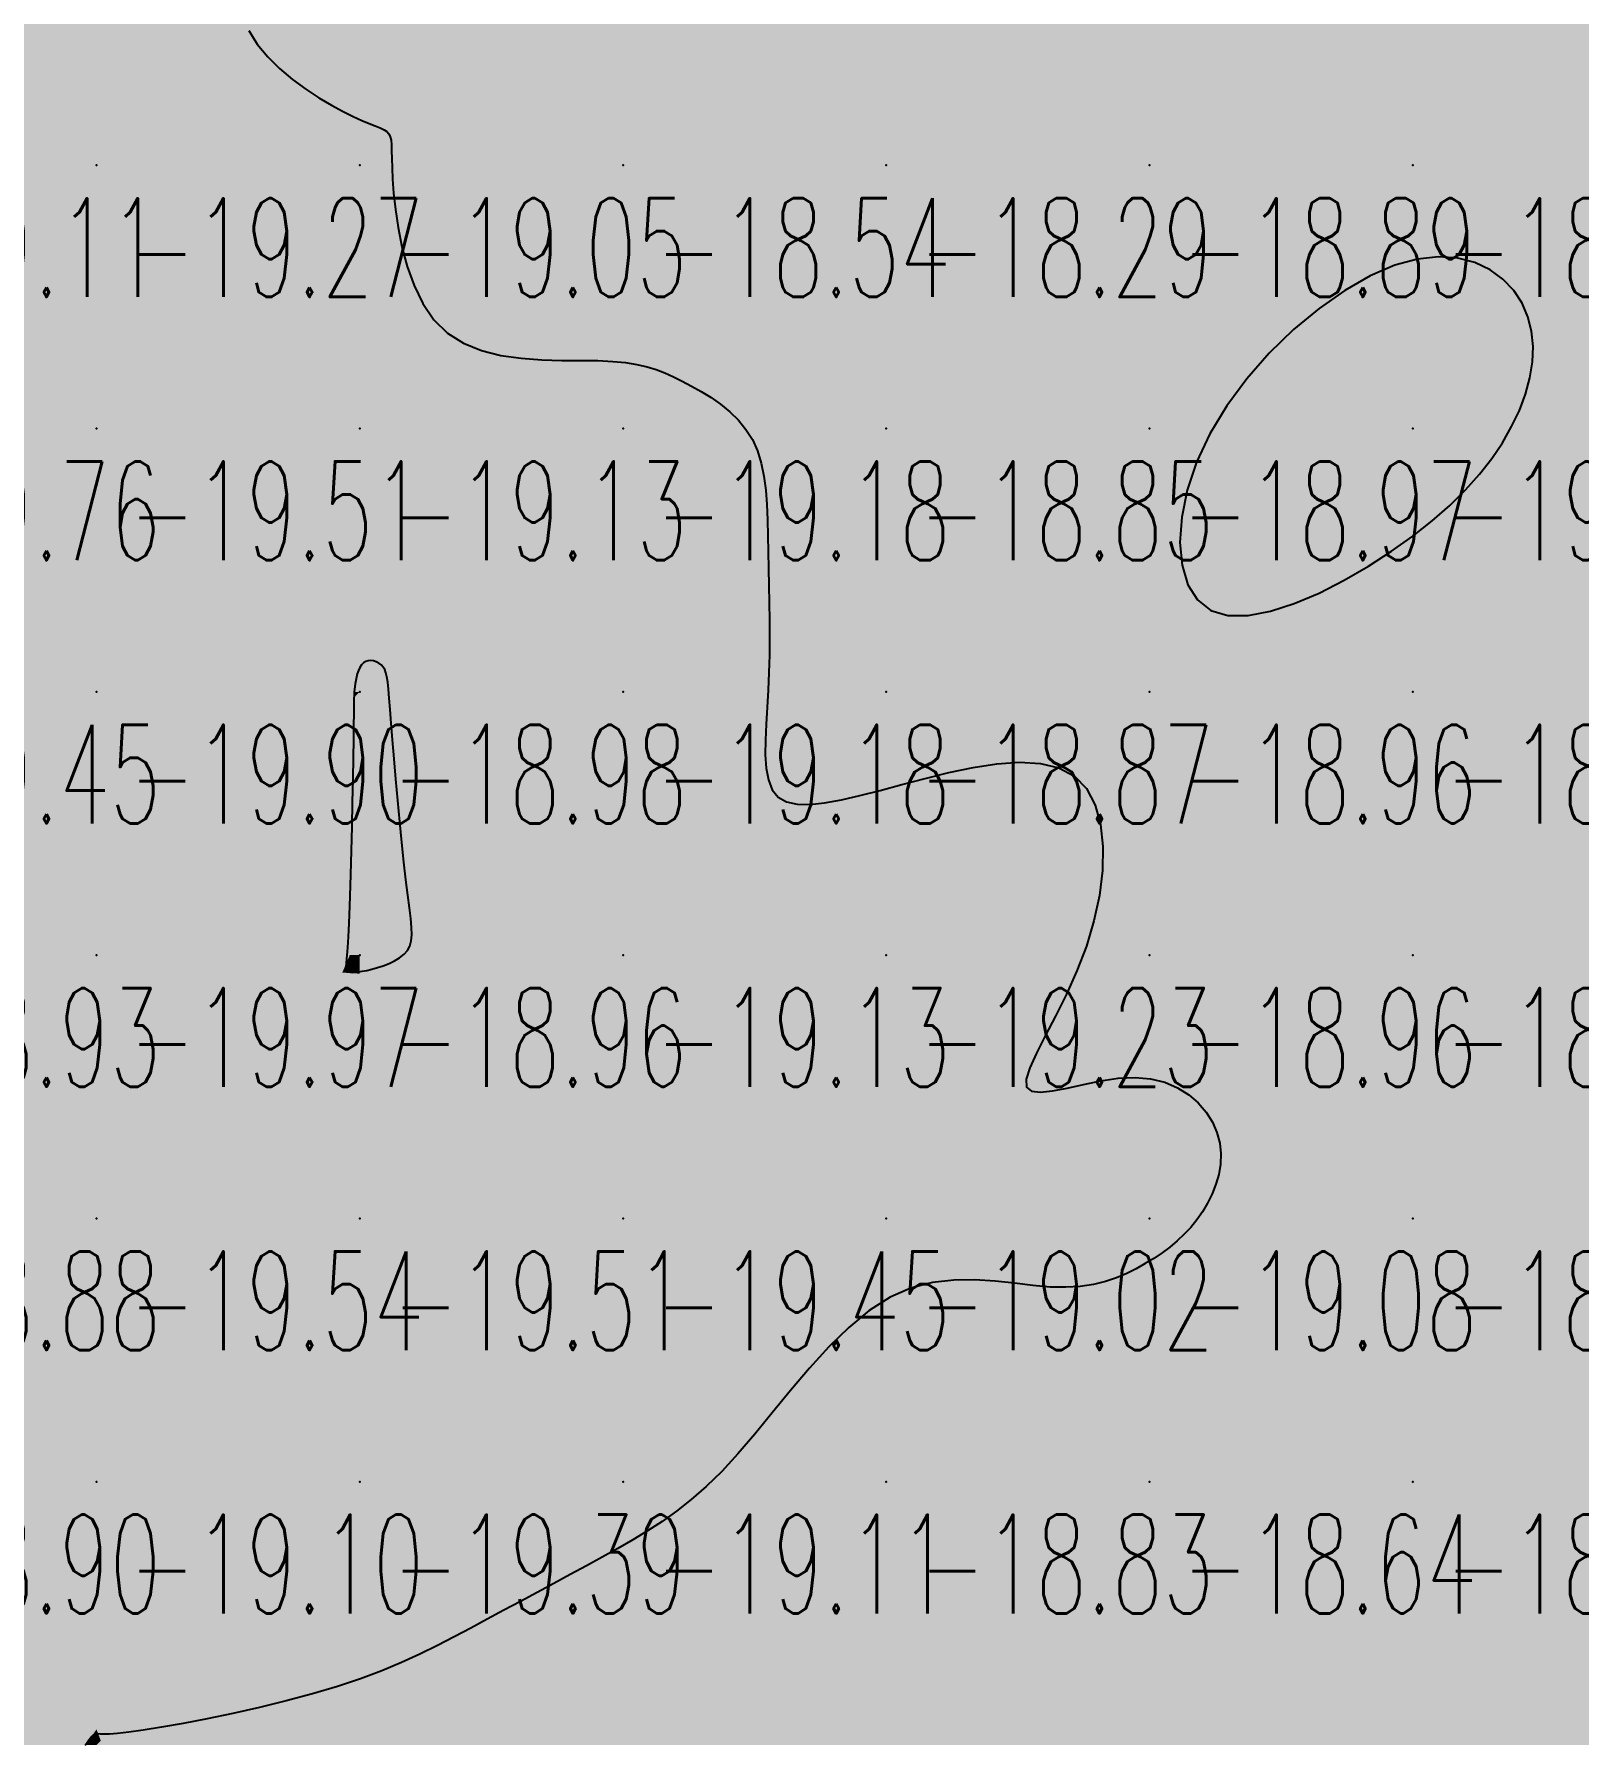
# Model space of a CAD drawing. Header units: millimetres. Extents: x 88261 to 90953, y 390274 to 392322.
# Drawn here: x 89507.9 to 89566.6, y 390597.3 to 390662.2 of the extents above; entities that cross this region are included whole.
import ezdxf
from ezdxf.enums import TextEntityAlignment as Align

# ---------------------------------------------------------------- set-up
doc = ezdxf.new("R2010")
doc.units = ezdxf.units.MM
doc.header["$LTSCALE"] = 25
for name, color, linetype in [('CN_03_00', 7, 'Continuous'), ('COTEAlt', 7, 'Continuous'), ('TN_COLORIAGE', 7, 'Continuous')]:
    doc.layers.add(name, color=color, linetype=linetype)
doc.styles.add('Simplex 1.0', font='Simplex.shx', dxfattribs={"width": 0.99, "height": 2.5})
doc.styles.get("Standard").update_dxf_attribs({"font": 'times.ttf'})

# ---------------------------------------------------------------- blocks, each defined once
blk = doc.blocks.new('COTE')
at = {"color": 0}
blk.add_point((0, 0), dxfattribs=at)
at = {"layer": 'COTEAlt'}
blk.add_attdef('ALT', text='', height=3.75, dxfattribs=at).set_placement((1.25, -1.25), align=Align.TOP_LEFT)

msp = doc.modelspace()

# ---------------------------------------------------------------- linework, layer by layer
at = {"layer": 'CN_03_00', "elevation": -19, "flags": 128}
msp.add_lwpolyline([(89516.029, 390662.357), (89516.354, 390661.842), (89516.752, 390661.359), (89517.204, 390660.911), (89517.692, 390660.501), (89518.196, 390660.13), (89518.697, 390659.802), (89519.177, 390659.518), (89519.617, 390659.282), (89520.001, 390659.094), (89520.33, 390658.946), (89520.608, 390658.831), (89520.837, 390658.739), (89521.024, 390658.662), (89521.17, 390658.591), (89521.28, 390658.517), (89521.359, 390658.432), (89521.41, 390658.325), (89521.439, 390658.189), (89521.453, 390658.012), (89521.459, 390657.785), (89521.464, 390657.498), (89521.474, 390657.142), (89521.496, 390656.706), (89521.536, 390656.181), (89521.602, 390655.562), (89521.702, 390654.874), (89521.847, 390654.143), (89522.046, 390653.399), (89522.309, 390652.671), (89522.645, 390651.987), (89523.065, 390651.375), (89523.576, 390650.865), (89524.185, 390650.478), (89524.872, 390650.202), (89525.613, 390650.018), (89526.384, 390649.907), (89527.161, 390649.851), (89527.92, 390649.83), (89528.637, 390649.825), (89529.288, 390649.818), (89529.856, 390649.792), (89530.347, 390649.746), (89530.777, 390649.678), (89531.16, 390649.59), (89531.509, 390649.482), (89531.839, 390649.354), (89532.164, 390649.207), (89532.499, 390649.041), (89532.853, 390648.855), (89533.22, 390648.649), (89533.591, 390648.418), (89533.957, 390648.162), (89534.306, 390647.876), (89534.63, 390647.558), (89534.918, 390647.207), (89535.161, 390646.818), (89535.352, 390646.391), (89535.495, 390645.927), (89535.597, 390645.43), (89535.667, 390644.903), (89535.71, 390644.349), (89535.735, 390643.77), (89535.749, 390643.171), (89535.76, 390642.554), (89535.772, 390641.922), (89535.786, 390641.278), (89535.798, 390640.625), (89535.808, 390639.964), (89535.811, 390639.299), (89535.807, 390638.633), (89535.793, 390637.968), (89535.766, 390637.306), (89535.726, 390636.652), (89535.685, 390636.016), (89535.656, 390635.41), (89535.651, 390634.846), (89535.685, 390634.335), (89535.769, 390633.891), (89535.918, 390633.523), (89536.145, 390633.245), (89536.46, 390633.065), (89536.862, 390632.975), (89537.346, 390632.964), (89537.907, 390633.021), (89538.541, 390633.137), (89539.245, 390633.298), (89540.012, 390633.496), (89540.839, 390633.718), (89541.719, 390633.951), (89542.629, 390634.176), (89543.547, 390634.368), (89544.447, 390634.505), (89545.306, 390634.564), (89546.1, 390634.521), (89546.804, 390634.354), (89547.394, 390634.04), (89547.851, 390633.563), (89548.178, 390632.941), (89548.383, 390632.199), (89548.473, 390631.363), (89548.457, 390630.457), (89548.343, 390629.507), (89548.138, 390628.537), (89547.85, 390627.574), (89547.491, 390626.641), (89547.09, 390625.754), (89546.677, 390624.927), (89546.287, 390624.177), (89545.949, 390623.517), (89545.697, 390622.962), (89545.562, 390622.528), (89545.577, 390622.228), (89545.763, 390622.071), (89546.101, 390622.033), (89546.562, 390622.083), (89547.118, 390622.192), (89547.738, 390622.328), (89548.394, 390622.461), (89549.057, 390622.561), (89549.697, 390622.597), (89550.289, 390622.546), (89550.828, 390622.411), (89551.311, 390622.205), (89551.735, 390621.939), (89552.1, 390621.623), (89552.402, 390621.27), (89552.639, 390620.891), (89552.81, 390620.497), (89552.913, 390620.098), (89552.954, 390619.699), (89552.939, 390619.303), (89552.875, 390618.913), (89552.768, 390618.534), (89552.625, 390618.169), (89552.452, 390617.82), (89552.255, 390617.491), (89552.041, 390617.185), (89551.81, 390616.9), (89551.563, 390616.635), (89551.299, 390616.386), (89551.019, 390616.153), (89550.724, 390615.932), (89550.413, 390615.723), (89550.086, 390615.521), (89549.743, 390615.328), (89549.38, 390615.146), (89548.99, 390614.983), (89548.57, 390614.843), (89548.113, 390614.732), (89547.615, 390614.656), (89547.07, 390614.622), (89546.473, 390614.633), (89545.821, 390614.692), (89545.12, 390614.775), (89544.38, 390614.856), (89543.609, 390614.905), (89542.816, 390614.897), (89542.01, 390614.804), (89541.2, 390614.597), (89540.395, 390614.249), (89539.603, 390613.743), (89538.826, 390613.102), (89538.067, 390612.36), (89537.328, 390611.549), (89536.611, 390610.704), (89535.917, 390609.857), (89535.25, 390609.042), (89534.61, 390608.292), (89533.999, 390607.633), (89533.412, 390607.06), (89532.842, 390606.56), (89532.285, 390606.12), (89531.733, 390605.728), (89531.18, 390605.37), (89530.621, 390605.034), (89530.05, 390604.706), (89529.461, 390604.377), (89528.857, 390604.045), (89528.24, 390603.709), (89527.615, 390603.372), (89526.984, 390603.034), (89526.351, 390602.694), (89525.719, 390602.355), (89525.091, 390602.017), (89524.468, 390601.679), (89523.841, 390601.345), (89523.2, 390601.014), (89522.534, 390600.688), (89521.833, 390600.369), (89521.084, 390600.057), (89520.278, 390599.754), (89519.403, 390599.462), (89518.456, 390599.18), (89517.458, 390598.914), (89516.439, 390598.665), (89515.427, 390598.436), (89514.45, 390598.232), (89513.539, 390598.056), (89512.72, 390597.91), (89512.025, 390597.797), (89511.472, 390597.72), (89511.051, 390597.674), (89510.743, 390597.651), (89510.527, 390597.645), (89510.385, 390597.649), (89510.297, 390597.658), (89510.244, 390597.664), (89510.206, 390597.661), (89510.168, 390597.642), (89510.125, 390597.609), (89510.076, 390597.56), (89510.022, 390597.496), (89509.961, 390597.418), (89509.893, 390597.326), (89509.817, 390597.22)], dxfattribs=at)
for points in [[(89564.294, 390647.93), (89564.527, 390648.549), (89564.694, 390649.163), (89564.792, 390649.769), (89564.816, 390650.361), (89564.761, 390650.933), (89564.623, 390651.481), (89564.396, 390651.999), (89564.079, 390652.479), (89563.673, 390652.908), (89563.181, 390653.267), (89562.607, 390653.541), (89561.954, 390653.712), (89561.226, 390653.763), (89560.427, 390653.678), (89559.559, 390653.439), (89558.63, 390653.036), (89557.663, 390652.482), (89556.685, 390651.796), (89555.72, 390650.996), (89554.797, 390650.102), (89553.94, 390649.133), (89553.178, 390648.107), (89552.535, 390647.045), (89552.034, 390645.965), (89551.679, 390644.897), (89551.469, 390643.868), (89551.404, 390642.908), (89551.483, 390642.046), (89551.706, 390641.31), (89552.072, 390640.73), (89552.58, 390640.335), (89553.227, 390640.145), (89553.988, 390640.141), (89554.836, 390640.299), (89555.746, 390640.592), (89556.688, 390640.993), (89557.636, 390641.476), (89558.564, 390642.014), (89559.443, 390642.582), (89560.251, 390643.158), (89560.986, 390643.737), (89561.65, 390644.32), (89562.247, 390644.908), (89562.778, 390645.501), (89563.246, 390646.099), (89563.653, 390646.703), (89564.002, 390647.314), (89564.294, 390647.93)], [(89519.821, 390628.175), (89519.793, 390627.717), (89519.766, 390627.367), (89519.745, 390627.111), (89519.729, 390626.93), (89519.723, 390626.809), (89519.727, 390626.731), (89519.743, 390626.68), (89519.775, 390626.641), (89519.822, 390626.611), (89519.887, 390626.593), (89519.97, 390626.584), (89520.074, 390626.586), (89520.199, 390626.599), (89520.346, 390626.624), (89520.517, 390626.659), (89520.712, 390626.707), (89520.923, 390626.766), (89521.143, 390626.839), (89521.362, 390626.925), (89521.572, 390627.026), (89521.764, 390627.141), (89521.931, 390627.273), (89522.062, 390627.42), (89522.153, 390627.586), (89522.206, 390627.779), (89522.226, 390628.01), (89522.217, 390628.29), (89522.185, 390628.628), (89522.135, 390629.035), (89522.071, 390629.521), (89521.998, 390630.098), (89521.922, 390630.768), (89521.844, 390631.513), (89521.765, 390632.305), (89521.689, 390633.118), (89521.617, 390633.925), (89521.55, 390634.7), (89521.49, 390635.417), (89521.439, 390636.048), (89521.399, 390636.574), (89521.366, 390637), (89521.337, 390637.34), (89521.309, 390637.606), (89521.279, 390637.811), (89521.242, 390637.966), (89521.195, 390638.084), (89521.136, 390638.179), (89521.061, 390638.26), (89520.974, 390638.327), (89520.877, 390638.379), (89520.775, 390638.413), (89520.672, 390638.429), (89520.57, 390638.423), (89520.474, 390638.395), (89520.387, 390638.341), (89520.313, 390638.263), (89520.25, 390638.163), (89520.198, 390638.047), (89520.156, 390637.922), (89520.122, 390637.792), (89520.095, 390637.664), (89520.075, 390637.543), (89520.059, 390637.435), (89520.048, 390637.341), (89520.039, 390637.244), (89520.033, 390637.123), (89520.028, 390636.958), (89520.024, 390636.727), (89520.019, 390636.409), (89520.013, 390635.984), (89520.005, 390635.431), (89519.994, 390634.737), (89519.981, 390633.93), (89519.965, 390633.047), (89519.946, 390632.123), (89519.925, 390631.197), (89519.902, 390630.303), (89519.877, 390629.478), (89519.85, 390628.76), (89519.821, 390628.175)]]:
    msp.add_lwpolyline(points, close=True, dxfattribs=at)
at = {"layer": 'TN_COLORIAGE', "color": 213}
for points in [[(89500.249, 390667.239, -19.353), (89500.249, 390657.239, -19.353), (89510.249, 390667.239, -19.353)], [(89500.249, 390657.239, -19.353), (89510.249, 390657.239, -19.353), (89510.249, 390667.239, -19.353)], [(89510.249, 390667.239, -19), (89515.736, 390667.239, -19), (89510.249, 390657.239, -19), (89515.048, 390662.038, -19)], [(89510.249, 390657.239, -19), (89515.048, 390662.038, -19), (89520.249, 390657.239, -19), (89520.249, 390658.751, -19)], [(89521.659, 390658.65, -19.052), (89520.249, 390658.751, -19.052), (89520.249, 390657.239, -19.052)], [(89521.267, 390657.239, -19.052), (89521.659, 390658.65, -19.052), (89520.249, 390657.239, -19.052)], [(89500.249, 390657.239, -19.268), (89500.249, 390647.239, -19.268), (89510.249, 390657.239, -19.268)], [(89500.249, 390647.239, -19.268), (89510.249, 390647.239, -19.268), (89510.249, 390657.239, -19.268)], [(89510.249, 390647.239, -19.052), (89520.249, 390647.239, -19.052), (89520.249, 390657.239, -19.052)], [(89510.249, 390657.239, -19.052), (89510.249, 390647.239, -19.052), (89520.249, 390657.239, -19.052)], [(89520.249, 390647.239, -19), (89522.486, 390649.476, -19), (89520.249, 390657.239, -19), (89521.267, 390657.239, -19)], [(89560.249, 390655.255, -19.418), (89550.974, 390647.239, -19.418), (89560.249, 390647.239, -19.418)], [(89565.384, 390652.374, -19.418), (89560.249, 390655.255, -19.418), (89560.249, 390647.239, -19.418)], [(89564.595, 390647.239, -19.418), (89565.384, 390652.374, -19.418), (89560.249, 390647.239, -19.418)], [(89530.249, 390647.239, -19), (89530.249, 390650.048, -19), (89520.249, 390647.239, -19), (89522.486, 390649.476, -19)], [(89532.248, 390649.239, -19.178), (89530.249, 390650.048, -19.178), (89530.249, 390647.239, -19.178)], [(89532.248, 390649.239, -19.178), (89535.75, 390647.239, -19.178), (89530.249, 390647.239, -19.178)], [(89500.249, 390647.239, -19.513), (89500.249, 390637.239, -19.513), (89510.249, 390647.239, -19.513)], [(89500.249, 390637.239, -19.513), (89510.249, 390637.239, -19.513), (89510.249, 390647.239, -19.513)], [(89510.249, 390647.239, -19.131), (89510.249, 390637.239, -19.131), (89520.249, 390647.239, -19.131)], [(89510.249, 390637.239, -19), (89520.018, 390637.239, -19), (89520.249, 390647.239, -19), (89520.249, 390638.627, -19)], [(89530.249, 390647.239, -19), (89521.311, 390638.302, -19), (89520.249, 390647.239, -19), (89520.249, 390638.627, -19)], [(89530.249, 390647.239, -19), (89521.311, 390638.302, -19), (89530.249, 390637.239, -19), (89521.322, 390637.239, -19)], [(89530.249, 390647.239, -19), (89535.75, 390647.239, -19), (89530.249, 390637.239, -19), (89535.721, 390642.711, -19)], [(89551.065, 390638.056, -19.418), (89550.974, 390647.239, -19.418), (89560.249, 390647.239, -19.418)], [(89560.249, 390642.55, -19.418), (89551.065, 390638.056, -19.418), (89560.249, 390647.239, -19.418)], [(89564.595, 390647.239, -19.418), (89560.249, 390642.55, -19.418), (89560.249, 390647.239, -19.418)], [(89535.721, 390642.711, -19.176), (89535.925, 390637.239, -19.176), (89530.249, 390637.239, -19.176)], [(89510.249, 390637.239, -19), (89501.008, 390627.999, -19), (89500.249, 390637.239, -19), (89500.249, 390628.659, -19)], [(89510.249, 390627.239, -19), (89500.953, 390627.239, -19), (89510.249, 390637.239, -19), (89501.008, 390627.999, -19)], [(89510.249, 390627.239, -19), (89520.036, 390637.026, -19), (89510.249, 390637.239, -19), (89520.018, 390637.239, -19)], [(89519.869, 390627.239, -19.972), (89520.036, 390637.026, -19.972), (89510.249, 390627.239, -19.972)], [(89522.036, 390629.027, -19.176), (89521.322, 390637.239, -19.176), (89530.249, 390637.239, -19.176)], [(89530.249, 390637.239, -19), (89522.036, 390629.027, -19), (89530.249, 390627.239, -19), (89522.522, 390627.239, -19)], [(89530.249, 390637.239, -19), (89535.925, 390637.239, -19), (89530.249, 390627.239, -19), (89535.175, 390632.165, -19)], [(89540.249, 390633.571, -19.231), (89548.867, 390635.857, -19.231), (89540.249, 390627.239, -19.231)], [(89548.648, 390627.239, -19.231), (89548.867, 390635.857, -19.231), (89540.249, 390627.239, -19.231)], [(89540.249, 390627.239, -19), (89540.249, 390633.571, -19), (89530.249, 390627.239, -19), (89535.175, 390632.165, -19)], [(89501.319, 390618.31, -19.972), (89500.953, 390627.239, -19.972), (89510.249, 390627.239, -19.972)], [(89510.249, 390627.239, -19), (89501.319, 390618.31, -19), (89510.249, 390617.239, -19), (89502.025, 390617.239, -19)], [(89510.249, 390627.239, -19), (89519.869, 390627.239, -19), (89510.249, 390617.239, -19), (89519.585, 390626.576, -19)], [(89520.249, 390617.239, -19), (89520.249, 390626.535, -19), (89530.249, 390627.239, -19), (89522.522, 390627.239, -19)], [(89520.249, 390617.239, -19.13), (89530.249, 390617.239, -19.13), (89530.249, 390627.239, -19.13)], [(89530.249, 390627.239, -19.231), (89530.249, 390617.239, -19.231), (89540.249, 390627.239, -19.231)], [(89530.249, 390617.239, -19.231), (89540.249, 390617.239, -19.231), (89540.249, 390627.239, -19.231)], [(89540.249, 390627.239, -19), (89548.648, 390627.239, -19), (89540.249, 390617.239, -19), (89543.641, 390620.632, -19)], [(89510.249, 390617.239, -19), (89519.585, 390626.576, -19), (89520.249, 390617.239, -19), (89520.249, 390626.535, -19)], [(89550.249, 390617.239, -19), (89550.249, 390623.604, -19), (89540.249, 390617.239, -19), (89543.641, 390620.632, -19)], [(89553.543, 390620.534, -19.077), (89550.249, 390623.604, -19.077), (89550.249, 390617.239, -19.077)], [(89552.435, 390617.239, -19.077), (89553.543, 390620.534, -19.077), (89550.249, 390617.239, -19.077)], [(89510.249, 390617.239, -19), (89501.802, 390608.793, -19), (89510.249, 390607.239, -19), (89505.16, 390607.239, -19)], [(89502.025, 390617.239, -19.539), (89501.802, 390608.793, -19.539), (89510.249, 390617.239, -19.539)], [(89510.249, 390607.239, -19.506), (89520.249, 390607.239, -19.506), (89520.249, 390617.239, -19.506)], [(89510.249, 390617.239, -19.506), (89510.249, 390607.239, -19.506), (89520.249, 390617.239, -19.506)], [(89520.249, 390607.239, -19.454), (89530.249, 390607.239, -19.454), (89530.249, 390617.239, -19.454)], [(89520.249, 390617.239, -19.454), (89520.249, 390607.239, -19.454), (89530.249, 390617.239, -19.454)], [(89530.249, 390607.239, -19), (89534.291, 390607.239, -19), (89540.249, 390617.239, -19), (89540.249, 390616.045, -19)], [(89530.249, 390617.239, -19.023), (89530.249, 390607.239, -19.023), (89540.249, 390617.239, -19.023)], [(89550.249, 390617.239, -19), (89547.085, 390614.076, -19), (89540.249, 390617.239, -19), (89540.249, 390616.045, -19)], [(89550.249, 390615.453, -19.077), (89547.085, 390614.076, -19.077), (89550.249, 390617.239, -19.077)], [(89550.249, 390615.453, -19.077), (89552.435, 390617.239, -19.077), (89550.249, 390617.239, -19.077)], [(89500.249, 390597.239, -19), (89509.83, 390597.239, -19), (89510.249, 390607.239, -19), (89510.249, 390597.83, -19)], [(89500.249, 390597.239, -19), (89500.249, 390603.219, -19), (89510.249, 390607.239, -19), (89505.16, 390607.239, -19)], [(89520.249, 390607.239, -19), (89510.413, 390597.403, -19), (89510.249, 390607.239, -19), (89510.249, 390597.83, -19)], [(89520.249, 390599.341, -19.387), (89510.413, 390597.403, -19.387), (89520.249, 390607.239, -19.387)], [(89520.249, 390607.239, -19), (89520.249, 390599.341, -19), (89530.249, 390607.239, -19), (89525.012, 390602.002, -19)], [(89530.249, 390604.749, -19.113), (89525.012, 390602.002, -19.113), (89530.249, 390607.239, -19.113)], [(89530.249, 390604.749, -19.113), (89534.291, 390607.239, -19.113), (89530.249, 390607.239, -19.113)]]:
    msp.add_solid(points, dxfattribs=at)
at = {"layer": 'TN_COLORIAGE', "color": 203}
for points in [[(89520.249, 390658.751, -18.709), (89515.048, 390662.038, -18.709), (89520.249, 390667.239, -18.709)], [(89515.048, 390662.038, -18.709), (89515.736, 390667.239, -18.709), (89520.249, 390667.239, -18.709)], [(89520.249, 390658.751, -18.685), (89521.659, 390658.65, -18.685), (89520.249, 390667.239, -18.685), (89530.249, 390667.239, -18.685)], [(89521.659, 390658.65, -18.544), (89521.267, 390657.239, -18.544), (89530.249, 390667.239, -18.544), (89530.249, 390657.239, -18.544)], [(89538.504, 390667.239, -18.544), (89538.975, 390665.966, -18.544), (89530.249, 390667.239, -18.544), (89530.249, 390657.239, -18.544)], [(89541.524, 390667.239, -18.287), (89540.249, 390666.385, -18.287), (89550.249, 390667.239, -18.287), (89540.249, 390657.239, -18.287)], [(89540.249, 390657.239, -18.544), (89550.249, 390657.239, -18.544), (89550.249, 390667.239, -18.544)], [(89550.249, 390667.239, -18.05), (89550.249, 390657.239, -18.05), (89560.249, 390667.239, -18.05)], [(89550.249, 390657.239, -18.05), (89560.249, 390657.239, -18.05), (89560.249, 390667.239, -18.05)], [(89560.249, 390667.239, -18.503), (89560.249, 390657.239, -18.503), (89570.249, 390667.239, -18.503)], [(89560.249, 390657.239, -18.503), (89570.249, 390657.239, -18.503), (89570.249, 390667.239, -18.503)], [(89538.975, 390665.966, -18.287), (89540.249, 390666.385, -18.287), (89530.249, 390657.239, -18.287), (89540.249, 390657.239, -18.287)], [(89521.267, 390657.239, -18.544), (89522.486, 390649.476, -18.544), (89530.249, 390657.239, -18.544)], [(89522.486, 390649.476, -18.544), (89530.249, 390650.048, -18.544), (89530.249, 390657.239, -18.544)], [(89530.249, 390650.048, -18.287), (89532.248, 390649.239, -18.287), (89530.249, 390657.239, -18.287), (89540.249, 390657.239, -18.287)], [(89535.75, 390647.239, -18.287), (89532.248, 390649.239, -18.287), (89540.249, 390647.239, -18.287), (89540.249, 390657.239, -18.287)], [(89540.249, 390657.239, -18.895), (89540.249, 390647.239, -18.895), (89550.249, 390657.239, -18.895)], [(89540.249, 390647.239, -18.895), (89550.249, 390647.239, -18.895), (89550.249, 390657.239, -18.895)], [(89550.249, 390657.239, -18.897), (89550.249, 390647.239, -18.897), (89560.249, 390657.239, -18.897)], [(89550.974, 390647.239, -18.897), (89560.249, 390655.255, -18.897), (89550.249, 390647.239, -18.897), (89560.249, 390657.239, -18.897)], [(89560.249, 390655.255, -18.604), (89565.384, 390652.374, -18.604), (89560.249, 390657.239, -18.604), (89570.249, 390657.239, -18.604)], [(89565.384, 390652.374, -18.456), (89564.595, 390647.239, -18.456), (89570.249, 390657.239, -18.456), (89570.249, 390647.239, -18.456)], [(89535.925, 390637.239, -18.854), (89535.721, 390642.711, -18.854), (89540.249, 390637.239, -18.854), (89540.249, 390647.239, -18.854)], [(89535.721, 390642.711, -18.854), (89535.75, 390647.239, -18.854), (89540.249, 390647.239, -18.854)], [(89540.249, 390647.239, -18.967), (89540.249, 390637.239, -18.967), (89550.249, 390647.239, -18.967)], [(89540.249, 390637.239, -18.967), (89550.249, 390637.239, -18.967), (89550.249, 390647.239, -18.967)], [(89550.974, 390647.239, -18.963), (89551.065, 390638.056, -18.963), (89550.249, 390647.239, -18.963), (89550.249, 390637.239, -18.963)], [(89560.249, 390637.239, -18.456), (89570.249, 390637.239, -18.456), (89570.249, 390647.239, -18.456)], [(89560.249, 390642.55, -18.456), (89564.595, 390647.239, -18.456), (89560.249, 390637.239, -18.456), (89570.249, 390647.239, -18.456)], [(89551.065, 390638.056, -18.527), (89560.249, 390642.55, -18.527), (89550.249, 390637.239, -18.527), (89560.249, 390637.239, -18.527)], [(89520.249, 390638.627, -18.979), (89520.018, 390637.239, -18.979), (89520.249, 390637.239, -18.979)], [(89520.249, 390638.627, -18.979), (89521.311, 390638.302, -18.979), (89520.249, 390637.239, -18.979)], [(89521.322, 390637.239, -18.979), (89521.311, 390638.302, -18.979), (89520.249, 390637.239, -18.979)], [(89520.036, 390637.026, -18.962), (89519.869, 390627.239, -18.962), (89520.249, 390637.239, -18.962), (89520.249, 390627.239, -18.962)], [(89520.018, 390637.239, -18.979), (89520.036, 390637.026, -18.979), (89520.249, 390637.239, -18.979)], [(89521.322, 390637.239, -18.962), (89522.036, 390629.027, -18.962), (89520.249, 390637.239, -18.962), (89520.249, 390627.239, -18.962)], [(89535.175, 390632.165, -18.866), (89535.925, 390637.239, -18.866), (89540.249, 390637.239, -18.866)], [(89535.175, 390632.165, -18.866), (89540.249, 390633.571, -18.866), (89540.249, 390637.239, -18.866)], [(89548.867, 390635.857, -18.866), (89540.249, 390633.571, -18.866), (89550.249, 390637.239, -18.866), (89540.249, 390637.239, -18.866)], [(89548.867, 390635.857, -18.956), (89548.648, 390627.239, -18.956), (89550.249, 390637.239, -18.956), (89550.249, 390627.239, -18.956)], [(89550.249, 390637.239, -18.527), (89550.249, 390627.239, -18.527), (89560.249, 390637.239, -18.527)], [(89550.249, 390627.239, -18.527), (89560.249, 390627.239, -18.527), (89560.249, 390637.239, -18.527)], [(89560.249, 390637.239, -18.88), (89560.249, 390627.239, -18.88), (89570.249, 390637.239, -18.88)], [(89560.249, 390627.239, -18.88), (89570.249, 390627.239, -18.88), (89570.249, 390637.239, -18.88)], [(89522.522, 390627.239, -18.962), (89522.036, 390629.027, -18.962), (89520.249, 390627.239, -18.962)], [(89520.249, 390626.535, -18.962), (89519.585, 390626.576, -18.962), (89520.249, 390627.239, -18.962)], [(89519.585, 390626.576, -18.962), (89519.869, 390627.239, -18.962), (89520.249, 390627.239, -18.962)], [(89522.522, 390627.239, -18.962), (89520.249, 390626.535, -18.962), (89520.249, 390627.239, -18.962)], [(89543.641, 390620.632, -18.956), (89548.648, 390627.239, -18.956), (89550.249, 390627.239, -18.956)], [(89543.641, 390620.632, -18.956), (89550.249, 390623.604, -18.956), (89550.249, 390627.239, -18.956)], [(89550.249, 390623.604, -18.843), (89553.543, 390620.534, -18.843), (89550.249, 390627.239, -18.843), (89560.249, 390627.239, -18.843)], [(89553.543, 390620.534, -18.724), (89552.435, 390617.239, -18.724), (89560.249, 390627.239, -18.724), (89560.249, 390617.239, -18.724)], [(89560.249, 390617.239, -18.923), (89570.249, 390617.239, -18.923), (89570.249, 390627.239, -18.923)], [(89560.249, 390627.239, -18.923), (89560.249, 390617.239, -18.923), (89570.249, 390627.239, -18.923)], [(89552.435, 390617.239, -18.645), (89550.249, 390615.453, -18.645), (89560.249, 390617.239, -18.645), (89550.249, 390607.239, -18.645)], [(89550.249, 390607.239, -18.724), (89560.249, 390607.239, -18.724), (89560.249, 390617.239, -18.724)], [(89560.249, 390617.239, -18.958), (89560.249, 390607.239, -18.958), (89570.249, 390617.239, -18.958)], [(89560.249, 390607.239, -18.958), (89570.249, 390607.239, -18.958), (89570.249, 390617.239, -18.958)], [(89540.249, 390616.045, -18.833), (89534.291, 390607.239, -18.833), (89540.249, 390607.239, -18.833)], [(89540.249, 390616.045, -18.833), (89547.085, 390614.076, -18.833), (89540.249, 390607.239, -18.833)], [(89547.085, 390614.076, -18.645), (89550.249, 390615.453, -18.645), (89540.249, 390607.239, -18.645), (89550.249, 390607.239, -18.645)], [(89530.249, 390597.239, -18.833), (89540.249, 390597.239, -18.833), (89540.249, 390607.239, -18.833)], [(89534.291, 390607.239, -18.658), (89530.249, 390604.749, -18.658), (89540.249, 390607.239, -18.658), (89530.249, 390597.239, -18.658)], [(89540.249, 390607.239, -18.645), (89540.249, 390597.239, -18.645), (89550.249, 390607.239, -18.645)], [(89540.249, 390597.239, -18.645), (89550.249, 390597.239, -18.645), (89550.249, 390607.239, -18.645)], [(89550.249, 390607.239, -18.406), (89550.249, 390597.239, -18.406), (89560.249, 390607.239, -18.406)], [(89550.249, 390597.239, -18.406), (89560.249, 390597.239, -18.406), (89560.249, 390607.239, -18.406)], [(89560.249, 390607.239, -18.385), (89560.249, 390597.239, -18.385), (89570.249, 390607.239, -18.385)], [(89560.249, 390597.239, -18.385), (89570.249, 390597.239, -18.385), (89570.249, 390607.239, -18.385)], [(89525.012, 390602.002, -18.658), (89530.249, 390604.749, -18.658), (89520.249, 390597.239, -18.658), (89530.249, 390597.239, -18.658)], [(89525.012, 390602.002, -18.897), (89520.249, 390599.341, -18.897), (89520.249, 390597.239, -18.897)], [(89510.413, 390597.403, -18.897), (89520.249, 390599.341, -18.897), (89510.249, 390597.239, -18.897), (89520.249, 390597.239, -18.897)], [(89510.249, 390597.83, -18.994), (89509.83, 390597.239, -18.994), (89510.249, 390597.239, -18.994)], [(89510.249, 390597.83, -18.994), (89510.413, 390597.403, -18.994), (89510.249, 390597.239, -18.994)]]:
    msp.add_solid(points, dxfattribs=at)

# ---------------------------------------------------------------- block references
at = {"layer": 'COTEAlt'}
ref = msp.add_blockref('COTE', (89500.249, 390657.239), dxfattribs=at)
ref.add_attrib('ALT', '-19.11', dxfattribs={"height": 3.75, "style": 'Simplex 1.0', "width": 0.6}).set_placement((89501.499, 390655.989), align=Align.TOP_LEFT)
ref = msp.add_blockref('COTE', (89510.249, 390657.239), dxfattribs=at)
ref.add_attrib('ALT', '-19.27', dxfattribs={"height": 3.75, "style": 'Simplex 1.0', "width": 0.6}).set_placement((89511.499, 390655.989), align=Align.TOP_LEFT)
ref = msp.add_blockref('COTE', (89520.249, 390657.239), dxfattribs=at)
ref.add_attrib('ALT', '-19.05', dxfattribs={"height": 3.75, "style": 'Simplex 1.0', "width": 0.6}).set_placement((89521.499, 390655.989), align=Align.TOP_LEFT)
ref = msp.add_blockref('COTE', (89530.249, 390657.239), dxfattribs=at)
ref.add_attrib('ALT', '-18.54', dxfattribs={"height": 3.75, "style": 'Simplex 1.0', "width": 0.6}).set_placement((89531.499, 390655.989), align=Align.TOP_LEFT)
ref = msp.add_blockref('COTE', (89540.249, 390657.239), dxfattribs=at)
ref.add_attrib('ALT', '-18.29', dxfattribs={"height": 3.75, "style": 'Simplex 1.0', "width": 0.6}).set_placement((89541.499, 390655.989), align=Align.TOP_LEFT)
ref = msp.add_blockref('COTE', (89550.249, 390657.239), dxfattribs=at)
ref.add_attrib('ALT', '-18.89', dxfattribs={"height": 3.75, "style": 'Simplex 1.0', "width": 0.6}).set_placement((89551.499, 390655.989), align=Align.TOP_LEFT)
ref = msp.add_blockref('COTE', (89560.249, 390657.239), dxfattribs=at)
ref.add_attrib('ALT', '-18.90', dxfattribs={"height": 3.75, "style": 'Simplex 1.0', "width": 0.6}).set_placement((89561.499, 390655.989), align=Align.TOP_LEFT)
ref = msp.add_blockref('COTE', (89500.249, 390647.239), dxfattribs=at)
ref.add_attrib('ALT', '-19.76', dxfattribs={"height": 3.75, "style": 'Simplex 1.0', "width": 0.6}).set_placement((89501.499, 390645.989), align=Align.TOP_LEFT)
ref = msp.add_blockref('COTE', (89510.249, 390647.239), dxfattribs=at)
ref.add_attrib('ALT', '-19.51', dxfattribs={"height": 3.75, "style": 'Simplex 1.0', "width": 0.6}).set_placement((89511.499, 390645.989), align=Align.TOP_LEFT)
ref = msp.add_blockref('COTE', (89520.249, 390647.239), dxfattribs=at)
ref.add_attrib('ALT', '-19.13', dxfattribs={"height": 3.75, "style": 'Simplex 1.0', "width": 0.6}).set_placement((89521.499, 390645.989), align=Align.TOP_LEFT)
ref = msp.add_blockref('COTE', (89530.249, 390647.239), dxfattribs=at)
ref.add_attrib('ALT', '-19.18', dxfattribs={"height": 3.75, "style": 'Simplex 1.0', "width": 0.6}).set_placement((89531.499, 390645.989), align=Align.TOP_LEFT)
ref = msp.add_blockref('COTE', (89540.249, 390647.239), dxfattribs=at)
ref.add_attrib('ALT', '-18.85', dxfattribs={"height": 3.75, "style": 'Simplex 1.0', "width": 0.6}).set_placement((89541.499, 390645.989), align=Align.TOP_LEFT)
ref = msp.add_blockref('COTE', (89550.249, 390647.239), dxfattribs=at)
ref.add_attrib('ALT', '-18.97', dxfattribs={"height": 3.75, "style": 'Simplex 1.0', "width": 0.6}).set_placement((89551.499, 390645.989), align=Align.TOP_LEFT)
ref = msp.add_blockref('COTE', (89560.249, 390647.239), dxfattribs=at)
ref.add_attrib('ALT', '-19.42', dxfattribs={"height": 3.75, "style": 'Simplex 1.0', "width": 0.6}).set_placement((89561.499, 390645.989), align=Align.TOP_LEFT)
ref = msp.add_blockref('COTE', (89500.249, 390637.239), dxfattribs=at)
ref.add_attrib('ALT', '-19.45', dxfattribs={"height": 3.75, "style": 'Simplex 1.0', "width": 0.6}).set_placement((89501.499, 390635.989), align=Align.TOP_LEFT)
ref = msp.add_blockref('COTE', (89510.249, 390637.239), dxfattribs=at)
ref.add_attrib('ALT', '-19.90', dxfattribs={"height": 3.75, "style": 'Simplex 1.0', "width": 0.6}).set_placement((89511.499, 390635.989), align=Align.TOP_LEFT)
ref = msp.add_blockref('COTE', (89520.249, 390637.239), dxfattribs=at)
ref.add_attrib('ALT', '-18.98', dxfattribs={"height": 3.75, "style": 'Simplex 1.0', "width": 0.6}).set_placement((89521.499, 390635.989), align=Align.TOP_LEFT)
ref = msp.add_blockref('COTE', (89530.249, 390637.239), dxfattribs=at)
ref.add_attrib('ALT', '-19.18', dxfattribs={"height": 3.75, "style": 'Simplex 1.0', "width": 0.6}).set_placement((89531.499, 390635.989), align=Align.TOP_LEFT)
ref = msp.add_blockref('COTE', (89540.249, 390637.239), dxfattribs=at)
ref.add_attrib('ALT', '-18.87', dxfattribs={"height": 3.75, "style": 'Simplex 1.0', "width": 0.6}).set_placement((89541.499, 390635.989), align=Align.TOP_LEFT)
ref = msp.add_blockref('COTE', (89550.249, 390637.239), dxfattribs=at)
ref.add_attrib('ALT', '-18.96', dxfattribs={"height": 3.75, "style": 'Simplex 1.0', "width": 0.6}).set_placement((89551.499, 390635.989), align=Align.TOP_LEFT)
ref = msp.add_blockref('COTE', (89560.249, 390637.239), dxfattribs=at)
ref.add_attrib('ALT', '-18.53', dxfattribs={"height": 3.75, "style": 'Simplex 1.0', "width": 0.6}).set_placement((89561.499, 390635.989), align=Align.TOP_LEFT)
ref = msp.add_blockref('COTE', (89500.249, 390627.239), dxfattribs=at)
ref.add_attrib('ALT', '-18.93', dxfattribs={"height": 3.75, "style": 'Simplex 1.0', "width": 0.6}).set_placement((89501.499, 390625.989), align=Align.TOP_LEFT)
ref = msp.add_blockref('COTE', (89510.249, 390627.239), dxfattribs=at)
ref.add_attrib('ALT', '-19.97', dxfattribs={"height": 3.75, "style": 'Simplex 1.0', "width": 0.6}).set_placement((89511.499, 390625.989), align=Align.TOP_LEFT)
ref = msp.add_blockref('COTE', (89520.249, 390627.239), dxfattribs=at)
ref.add_attrib('ALT', '-18.96', dxfattribs={"height": 3.75, "style": 'Simplex 1.0', "width": 0.6}).set_placement((89521.499, 390625.989), align=Align.TOP_LEFT)
ref = msp.add_blockref('COTE', (89530.249, 390627.239), dxfattribs=at)
ref.add_attrib('ALT', '-19.13', dxfattribs={"height": 3.75, "style": 'Simplex 1.0', "width": 0.6}).set_placement((89531.499, 390625.989), align=Align.TOP_LEFT)
ref = msp.add_blockref('COTE', (89540.249, 390627.239), dxfattribs=at)
ref.add_attrib('ALT', '-19.23', dxfattribs={"height": 3.75, "style": 'Simplex 1.0', "width": 0.6}).set_placement((89541.499, 390625.989), align=Align.TOP_LEFT)
ref = msp.add_blockref('COTE', (89550.249, 390627.239), dxfattribs=at)
ref.add_attrib('ALT', '-18.96', dxfattribs={"height": 3.75, "style": 'Simplex 1.0', "width": 0.6}).set_placement((89551.499, 390625.989), align=Align.TOP_LEFT)
ref = msp.add_blockref('COTE', (89560.249, 390627.239), dxfattribs=at)
ref.add_attrib('ALT', '-18.84', dxfattribs={"height": 3.75, "style": 'Simplex 1.0', "width": 0.6}).set_placement((89561.499, 390625.989), align=Align.TOP_LEFT)
ref = msp.add_blockref('COTE', (89500.249, 390617.239), dxfattribs=at)
ref.add_attrib('ALT', '-18.88', dxfattribs={"height": 3.75, "style": 'Simplex 1.0', "width": 0.6}).set_placement((89501.499, 390615.989), align=Align.TOP_LEFT)
ref = msp.add_blockref('COTE', (89510.249, 390617.239), dxfattribs=at)
ref.add_attrib('ALT', '-19.54', dxfattribs={"height": 3.75, "style": 'Simplex 1.0', "width": 0.6}).set_placement((89511.499, 390615.989), align=Align.TOP_LEFT)
ref = msp.add_blockref('COTE', (89520.249, 390617.239), dxfattribs=at)
ref.add_attrib('ALT', '-19.51', dxfattribs={"height": 3.75, "style": 'Simplex 1.0', "width": 0.6}).set_placement((89521.499, 390615.989), align=Align.TOP_LEFT)
ref = msp.add_blockref('COTE', (89530.249, 390617.239), dxfattribs=at)
ref.add_attrib('ALT', '-19.45', dxfattribs={"height": 3.75, "style": 'Simplex 1.0', "width": 0.6}).set_placement((89531.499, 390615.989), align=Align.TOP_LEFT)
ref = msp.add_blockref('COTE', (89540.249, 390617.239), dxfattribs=at)
ref.add_attrib('ALT', '-19.02', dxfattribs={"height": 3.75, "style": 'Simplex 1.0', "width": 0.6}).set_placement((89541.499, 390615.989), align=Align.TOP_LEFT)
ref = msp.add_blockref('COTE', (89550.249, 390617.239), dxfattribs=at)
ref.add_attrib('ALT', '-19.08', dxfattribs={"height": 3.75, "style": 'Simplex 1.0', "width": 0.6}).set_placement((89551.499, 390615.989), align=Align.TOP_LEFT)
ref = msp.add_blockref('COTE', (89560.249, 390617.239), dxfattribs=at)
ref.add_attrib('ALT', '-18.72', dxfattribs={"height": 3.75, "style": 'Simplex 1.0', "width": 0.6}).set_placement((89561.499, 390615.989), align=Align.TOP_LEFT)
ref = msp.add_blockref('COTE', (89500.249, 390607.239), dxfattribs=at)
ref.add_attrib('ALT', '-18.90', dxfattribs={"height": 3.75, "style": 'Simplex 1.0', "width": 0.6}).set_placement((89501.499, 390605.989), align=Align.TOP_LEFT)
ref = msp.add_blockref('COTE', (89510.249, 390607.239), dxfattribs=at)
ref.add_attrib('ALT', '-19.10', dxfattribs={"height": 3.75, "style": 'Simplex 1.0', "width": 0.6}).set_placement((89511.499, 390605.989), align=Align.TOP_LEFT)
ref = msp.add_blockref('COTE', (89520.249, 390607.239), dxfattribs=at)
ref.add_attrib('ALT', '-19.39', dxfattribs={"height": 3.75, "style": 'Simplex 1.0', "width": 0.6}).set_placement((89521.499, 390605.989), align=Align.TOP_LEFT)
ref = msp.add_blockref('COTE', (89530.249, 390607.239), dxfattribs=at)
ref.add_attrib('ALT', '-19.11', dxfattribs={"height": 3.75, "style": 'Simplex 1.0', "width": 0.6}).set_placement((89531.499, 390605.989), align=Align.TOP_LEFT)
ref = msp.add_blockref('COTE', (89540.249, 390607.239), dxfattribs=at)
ref.add_attrib('ALT', '-18.83', dxfattribs={"height": 3.75, "style": 'Simplex 1.0', "width": 0.6}).set_placement((89541.499, 390605.989), align=Align.TOP_LEFT)
ref = msp.add_blockref('COTE', (89550.249, 390607.239), dxfattribs=at)
ref.add_attrib('ALT', '-18.64', dxfattribs={"height": 3.75, "style": 'Simplex 1.0', "width": 0.6}).set_placement((89551.499, 390605.989), align=Align.TOP_LEFT)
ref = msp.add_blockref('COTE', (89560.249, 390607.239), dxfattribs=at)
ref.add_attrib('ALT', '-18.41', dxfattribs={"height": 3.75, "style": 'Simplex 1.0', "width": 0.6}).set_placement((89561.499, 390605.989), align=Align.TOP_LEFT)

doc.saveas('drawing.dxf')
